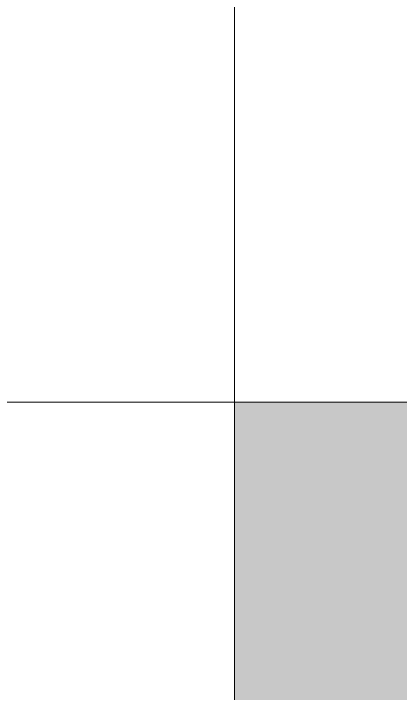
# Model space of a CAD drawing. Header units: millimetres. Extents: x -164500 to 426394, y -23753 to 102118.
# Drawn here: x 148901.679 to 148902.458, y 80058.773 to 80060.14 of the extents above; entities that cross this region are included whole.
import ezdxf

# ---------------------------------------------------------------- set-up
doc = ezdxf.new("R2010")
doc.units = ezdxf.units.MM
for name, color, linetype, lineweight in [('A-FLOR', 7, 'Continuous', 9), ('I-WALL', 7, 'Continuous', 5), ('S-STRS', 7, 'Continuous', 9), ('S-STRS-MBND', 7, 'Continuous', 9)]:
    doc.layers.add(name, color=color, linetype=linetype, lineweight=lineweight)
doc.layers.add('A-FLOR-1', color=7, linetype='Continuous', lineweight=9, true_color=0xeef6ff, transparency=0.5)

# ---------------------------------------------------------------- blocks, each defined once
blk = doc.blocks.new('2floor')
at = {"layer": 'A-FLOR-1'}
h = blk.add_hatch(color=256, dxfattribs=at)
h.paths.add_polyline_path([(148902.1234, 5237.8885), (150432.1234, 5237.8885), (150432.1234, 5520), (148902.1234, 5520)])
h.paths.add_polyline_path([(243652.1234, 19600), (243952.1234, 19600), (243952.1234, 21130), (243652.1234, 21130), (243652.1234, 20075)])
at = {"layer": 'A-FLOR'}
for p, q in [((148902.1234, 5520), (148902.1234, 7659)), ((152261.1234, 5520), (148902.1234, 5520)), ((148902.1234, 5520), (152261.1234, 5520))]:
    blk.add_line(p, q, dxfattribs=at)
at = {"layer": 'I-WALL'}
for p, q in [((148902.1234, 5220.0001), (148902.1234, 7320.0001)), ((148902.1234, 5520), (148902.1234, 5220.0001))]:
    blk.add_line(p, q, dxfattribs=at)
at = {"layer": 'S-STRS'}
blk.add_line((148902.1234, 5520), (150432.1234, 5520), dxfattribs=at)
at = {"layer": 'S-STRS-MBND'}
blk.add_line((148882.1234, 5520), (150432.1234, 5520), dxfattribs=at)

msp = doc.modelspace()

# ---------------------------------------------------------------- block references
msp.add_blockref('2floor', (0, 74539.3584))

doc.saveas('drawing.dxf')
